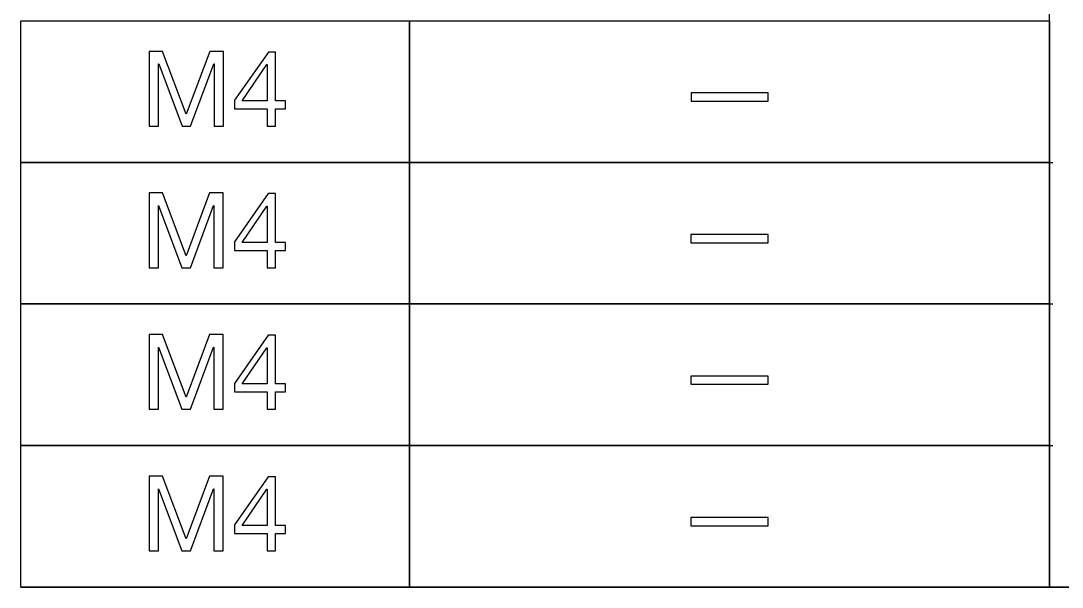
# Model space of a CAD drawing. Extents: x -212 to 220, y 7 to 294.
# Drawn here: x 77.72 to 105.86, y 105.39 to 120.68 of the extents above; entities that cross this region are included whole.
import ezdxf

# ---------------------------------------------------------------- set-up
doc = ezdxf.new("R2010")
doc.units = 0

msp = doc.modelspace()

# ---------------------------------------------------------------- linework, layer by layer
at = {"layer": '1'}
for p, q in [((105.517717, 105.38719), (105.517717, 128.676116)), ((77.717831, 120.675839), (88.217886, 120.675839)), ((77.717831, 116.853501), (77.717831, 120.675839)), ((77.7179, 116.942), (77.7179, 120.58795)), ((88.217886, 120.675839), (88.217886, 116.853501)), ((88.217886, 120.675839), (105.517717, 120.675839)), ((88.217886, 116.853501), (88.217886, 120.675839)), ((88.2179, 116.942), (88.2179, 120.58795)), ((105.517717, 120.675839), (105.517717, 116.853501)), ((105.518, 116.942), (105.518, 120.58795)), ((81.550905, 119.850841), (81.187104, 119.850841)), ((81.187104, 119.850841), (81.187121, 117.833398)), ((82.187558, 118.155858), (81.550905, 119.850841)), ((82.824211, 119.850841), (82.187558, 118.155858)), ((83.192147, 119.850841), (82.824211, 119.850841)), ((83.192147, 117.833398), (83.192147, 119.850841)), ((84.409658, 119.834305), (83.496019, 118.532062)), ((84.599826, 119.834305), (84.409658, 119.834305)), ((84.599826, 118.515525), (84.599826, 119.834305)), ((81.439304, 117.833398), (81.439304, 119.511845)), ((81.439304, 119.511845), (81.443432, 119.511845)), ((81.443432, 119.511845), (82.07595, 117.833398)), ((82.303325, 117.833398), (82.931709, 119.511845)), ((82.931709, 119.511845), (82.939964, 119.511845)), ((82.939964, 119.511845), (82.939964, 117.833398)), ((83.702725, 118.515525), (84.368316, 119.495308)), ((84.368316, 119.495308), (84.376571, 119.495308)), ((84.376571, 119.495308), (84.376571, 118.515525)), ((83.496019, 118.532062), (83.496019, 118.300552)), ((84.376571, 118.515525), (83.702725, 118.515525)), ((84.872678, 118.515525), (84.599826, 118.515525)), ((84.872678, 118.300552), (84.872678, 118.515525)), ((97.918879, 118.730499), (95.831156, 118.730499)), ((95.831156, 118.730499), (95.831156, 118.507257)), ((95.831156, 118.507257), (97.918879, 118.507257)), ((97.918879, 118.507257), (97.918879, 118.730499)), ((83.496019, 118.300552), (84.376585, 118.300552)), ((84.376585, 118.300552), (84.376585, 117.833398)), ((84.599826, 117.833398), (84.599826, 118.300552)), ((84.599826, 118.300552), (84.872678, 118.300552)), ((81.187121, 117.833398), (81.439304, 117.833398)), ((82.07595, 117.833398), (82.303325, 117.833398)), ((82.939964, 117.833398), (83.192147, 117.833398)), ((84.376585, 117.833398), (84.599826, 117.833398)), ((77.717831, 116.853853), (88.217886, 116.853853)), ((77.717831, 113.031515), (77.717831, 116.853853)), ((88.217886, 116.853501), (77.717831, 116.853501)), ((77.7179, 116.854), (88.217955, 116.854)), ((88.217886, 116.853853), (88.217886, 113.031515)), ((88.217886, 116.853853), (105.517717, 116.853853)), ((88.217886, 113.031515), (88.217886, 116.853853)), ((105.517717, 116.853501), (88.217886, 116.853501)), ((88.2179, 116.854), (105.605926, 116.854)), ((105.517717, 116.853853), (105.517717, 113.031515)), ((77.7179, 113.12), (77.7179, 116.76595)), ((88.2179, 113.12), (88.2179, 116.76595)), ((105.518, 113.12), (105.518, 116.76595)), ((81.183602, 116.029644), (81.183601, 114.012201)), ((81.547403, 116.029644), (81.183602, 116.029644)), ((82.184056, 114.334661), (81.547403, 116.029644)), ((82.820708, 116.029644), (82.184056, 114.334661)), ((83.188643, 116.029644), (82.820708, 116.029644)), ((83.188643, 114.012201), (83.188643, 116.029644)), ((84.406136, 116.013108), (83.492498, 114.710864)), ((84.596304, 116.013108), (84.406136, 116.013108)), ((84.596304, 114.694328), (84.596304, 116.013108)), ((81.435781, 114.012201), (81.435781, 115.690647)), ((81.435781, 115.690647), (81.439916, 115.690647)), ((81.439916, 115.690647), (82.072433, 114.012201)), ((82.29981, 114.012201), (82.928194, 115.690647)), ((82.928194, 115.690647), (82.936463, 115.690647)), ((82.936463, 115.690647), (82.936463, 114.012201)), ((83.699204, 114.694328), (84.364795, 115.674111)), ((84.364795, 115.674111), (84.373064, 115.674111)), ((84.373064, 115.674111), (84.373064, 114.694328)), ((97.915357, 114.909302), (95.827637, 114.909302)), ((95.827637, 114.909302), (95.827637, 114.68606)), ((97.915357, 114.68606), (97.915357, 114.909302)), ((83.492498, 114.710864), (83.492498, 114.479355)), ((84.373064, 114.694328), (83.699204, 114.694328)), ((84.869156, 114.694328), (84.596304, 114.694328)), ((84.869156, 114.479355), (84.869156, 114.694328)), ((95.827637, 114.68606), (97.915357, 114.68606)), ((83.492498, 114.479355), (84.373063, 114.479355)), ((84.373063, 114.479355), (84.373063, 114.012201)), ((84.596304, 114.012201), (84.596304, 114.479355)), ((84.596304, 114.479355), (84.869156, 114.479355)), ((81.183601, 114.012201), (81.435781, 114.012201)), ((82.072433, 114.012201), (82.29981, 114.012201)), ((82.936463, 114.012201), (83.188643, 114.012201)), ((84.373063, 114.012201), (84.596304, 114.012201)), ((88.217886, 113.031515), (77.717831, 113.031515)), ((77.717831, 113.031515), (88.217886, 113.031515)), ((77.717831, 109.209176), (77.717831, 113.031515)), ((77.7179, 113.032), (88.217955, 113.032)), ((77.7179, 109.298), (77.7179, 112.94395)), ((105.517717, 113.031515), (88.217886, 113.031515)), ((88.217886, 113.031515), (88.217886, 109.209176)), ((88.217886, 113.031515), (105.517717, 113.031515)), ((88.217886, 109.209176), (88.217886, 113.031515)), ((88.2179, 113.032), (105.605926, 113.032)), ((88.2179, 109.298), (88.2179, 112.94395)), ((105.517717, 113.031515), (105.517717, 109.209176)), ((105.518, 109.298), (105.518, 112.94395)), ((81.183678, 112.206861), (81.183677, 110.189418)), ((81.547479, 112.206861), (81.183678, 112.206861)), ((82.184132, 110.511878), (81.547479, 112.206861)), ((82.820784, 112.206861), (82.184132, 110.511878)), ((83.188719, 112.206861), (82.820784, 112.206861)), ((83.188719, 110.189418), (83.188719, 112.206861)), ((84.406212, 112.190325), (83.492575, 110.888082)), ((84.59638, 112.190325), (84.406212, 112.190325)), ((84.59638, 110.871545), (84.59638, 112.190325)), ((81.435857, 110.189418), (81.435857, 111.867865)), ((81.435857, 111.867865), (81.439992, 111.867865)), ((81.439992, 111.867865), (82.07251, 110.189418)), ((82.299886, 110.189418), (82.92827, 111.867865)), ((82.92827, 111.867865), (82.936539, 111.867865)), ((82.936539, 111.867865), (82.936539, 110.189418)), ((83.69928, 110.871545), (84.36487, 111.851328)), ((84.36487, 111.851328), (84.373125, 111.851328)), ((84.373125, 111.851328), (84.373125, 110.871545)), ((83.492575, 110.888082), (83.492575, 110.656572)), ((97.915434, 111.086519), (95.827713, 111.086519)), ((95.827713, 111.086519), (95.827713, 110.863277)), ((97.915434, 110.863277), (97.915434, 111.086519)), ((83.492575, 110.656572), (84.373139, 110.656572)), ((84.373125, 110.871545), (83.69928, 110.871545)), ((84.373139, 110.656572), (84.373139, 110.189418)), ((84.869232, 110.871545), (84.59638, 110.871545)), ((84.59638, 110.189418), (84.59638, 110.656572)), ((84.59638, 110.656572), (84.869232, 110.656572)), ((84.869232, 110.656572), (84.869232, 110.871545)), ((95.827713, 110.863277), (97.915434, 110.863277)), ((81.183677, 110.189418), (81.435857, 110.189418)), ((82.07251, 110.189418), (82.299886, 110.189418)), ((82.936539, 110.189418), (83.188719, 110.189418)), ((84.373139, 110.189418), (84.59638, 110.189418)), ((88.217886, 109.209176), (77.717831, 109.209176)), ((77.717831, 109.209176), (88.217886, 109.209176)), ((77.717831, 105.386837), (77.717831, 109.209176)), ((77.7179, 109.21), (88.217955, 109.21)), ((105.517717, 109.209176), (88.217886, 109.209176)), ((88.217886, 109.209176), (88.217886, 105.386837)), ((88.217886, 109.209176), (105.517717, 109.209176)), ((88.217886, 105.386837), (88.217886, 109.209176)), ((88.2179, 109.21), (105.605926, 109.21)), ((105.517717, 109.209176), (105.517717, 105.386837)), ((77.7179, 105.476), (77.7179, 109.12195)), ((88.2179, 105.476), (88.2179, 109.12195)), ((105.518, 105.476), (105.518, 109.12195)), ((81.183678, 108.38408), (81.183677, 106.366637)), ((81.547479, 108.38408), (81.183678, 108.38408)), ((82.184132, 106.689097), (81.547479, 108.38408)), ((82.820784, 108.38408), (82.184132, 106.689097)), ((83.188719, 108.38408), (82.820784, 108.38408)), ((83.188719, 106.366637), (83.188719, 108.38408)), ((84.406212, 108.367544), (83.492575, 107.065301)), ((84.59638, 108.367544), (84.406212, 108.367544)), ((84.59638, 107.048764), (84.59638, 108.367544)), ((81.435857, 106.366637), (81.435857, 108.045084)), ((81.435857, 108.045084), (81.439992, 108.045084)), ((81.439992, 108.045084), (82.07251, 106.366637)), ((82.299886, 106.366637), (82.92827, 108.045084)), ((82.92827, 108.045084), (82.936539, 108.045084)), ((82.936539, 108.045084), (82.936539, 106.366637)), ((83.69928, 107.048764), (84.36487, 108.028547)), ((84.36487, 108.028547), (84.373125, 108.028547)), ((84.373125, 108.028547), (84.373125, 107.048764)), ((97.915434, 107.263738), (95.827713, 107.263738)), ((95.827713, 107.263738), (95.827713, 107.040496)), ((97.915434, 107.040496), (97.915434, 107.263738)), ((83.492575, 107.065301), (83.492575, 106.833791)), ((84.373125, 107.048764), (83.69928, 107.048764)), ((84.869232, 107.048764), (84.59638, 107.048764)), ((84.869232, 106.833791), (84.869232, 107.048764)), ((95.827713, 107.040496), (97.915434, 107.040496)), ((83.492575, 106.833791), (84.373139, 106.833791)), ((84.373139, 106.833791), (84.373139, 106.366637)), ((84.59638, 106.366637), (84.59638, 106.833791)), ((84.59638, 106.833791), (84.869232, 106.833791)), ((81.183677, 106.366637), (81.435857, 106.366637)), ((82.07251, 106.366637), (82.299886, 106.366637)), ((82.936539, 106.366637), (83.188719, 106.366637)), ((84.373139, 106.366637), (84.59638, 106.366637)), ((88.217886, 105.386837), (77.717831, 105.386837)), ((77.7179, 105.387), (88.217955, 105.387)), ((105.517717, 105.386837), (88.217886, 105.386837)), ((88.2179, 105.387), (105.517731, 105.387)), ((122.817549, 105.38719), (105.517717, 105.38719)), ((105.518, 105.387), (122.817831, 105.387))]:
    msp.add_line(p, q, dxfattribs=at)

doc.saveas('drawing.dxf')
